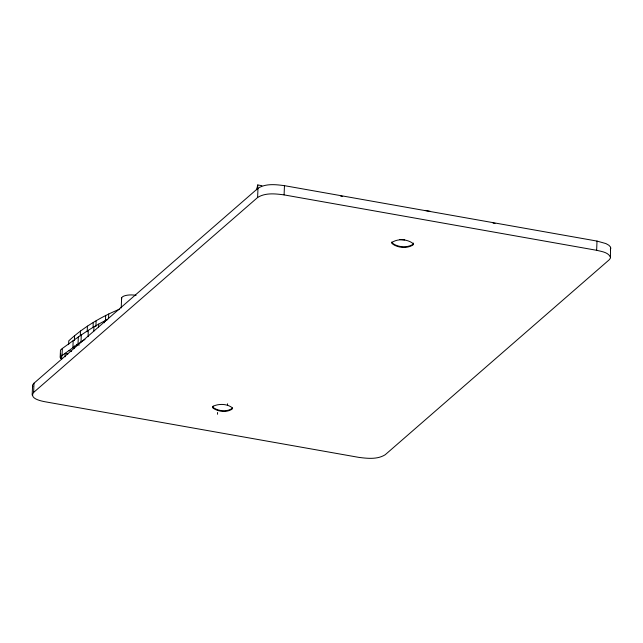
<?xml version="1.0" encoding="UTF-8"?>
<svg xmlns="http://www.w3.org/2000/svg" width="643" height="643" viewBox="0 0 643 643"><rect width="100%" height="100%" fill="white"/><g stroke="black" fill="none" stroke-linecap="round" stroke-linejoin="round"><path stroke-width="0.96" d="M32.15 395.011L32.632 384.892L33.991 383.212L257.98 188.278C265.728 183.335 275.775 184.517 284.463 185.666L597.009 241.077L605.947 243.593L608.905 245.28L610.561 247.097L610.408 258.132L609.186 259.82L385.189 454.754C377.417 459.624 367.41 458.491 358.714 457.358L46.159 401.955C41.908 401.208 28.782 398.773 33.621 392.431L257.61 197.497C265.358 192.554 275.405 193.736 284.093 194.893L596.64 250.296C601.438 251.517 608.23 252.128 610.48 257.232M33.621 392.431L33.991 383.212M61.792 355.627L61.648 359.172L60.185 357.17L60.474 350.089L62.331 348.466C76.838 338.017 91.338 327.134 107.622 319.563M60.587 358.304L60.763 353.883M60.185 357.17L62.05 355.547L62.331 348.466M65.047 356.817L65.192 353.272L67.877 354.028M68.608 344.648L68.761 340.846C83.445 327.279 100.895 316.903 119.317 309.291M72.884 347.726L73.165 340.645M74.17 348.651L74.283 345.797M74.395 340.525L74.588 335.775M78.028 344.013L78.317 336.932M80.303 335.718L80.488 330.968M62.05 355.547L81.01 341.867L81.291 334.786M87.207 331.82L87.432 326.114M88.083 336.659L88.332 330.47M93.058 327.303L93.243 322.553M93.782 331.282L93.958 326.853M95.887 326.588L96.112 320.889M98.516 327.608L98.66 324.064M104.27 322.762L104.343 320.994M105.444 321.05L105.677 315.343M108.514 318.751L108.707 314.001M121.222 307.941L121.623 297.934M217.519 414.245L217.591 412.468M227.518 405.54L227.59 403.764M257.602 188.921L257.763 184.959L261.87 185.69M257.61 197.497L257.98 188.278M284.093 194.893L284.463 185.666M596.64 250.296L597.009 241.077M610.85 248.013L610.344 249.781M256.557 189.789L257.763 184.959M232.581 408.08C227.413 412.292 217.945 411.231 212.801 407.244L212.672 406.376M391.925 242.532C397.704 238.28 407.895 239.156 413.328 243.737L413.345 244.67C407.566 248.921 397.374 248.053 391.949 243.472L391.949 241.881M81.01 341.867L84.972 339.44M404.736 239.863L399.624 239.501M424.959 210.414L430.4 211.378M340.686 196.091L342.655 196.436M493.06 223.097L495.03 223.442M76.3 344.359L79.21 345.05M69.058 350.531L71.534 351.496M391.973 242.821C397.406 247.402 407.59 248.27 413.377 244.019L413.353 243.086M32.52 385.792L32.785 386.716M121.672 298.931A10.601 3.802 2.3 0 1 136.059 295.338M213.195 406.215L212.777 407.895C217.921 411.882 227.381 412.943 232.549 408.731L232.42 407.863C227.325 403.74 219.038 403.482 213.195 406.215"/></g></svg>
